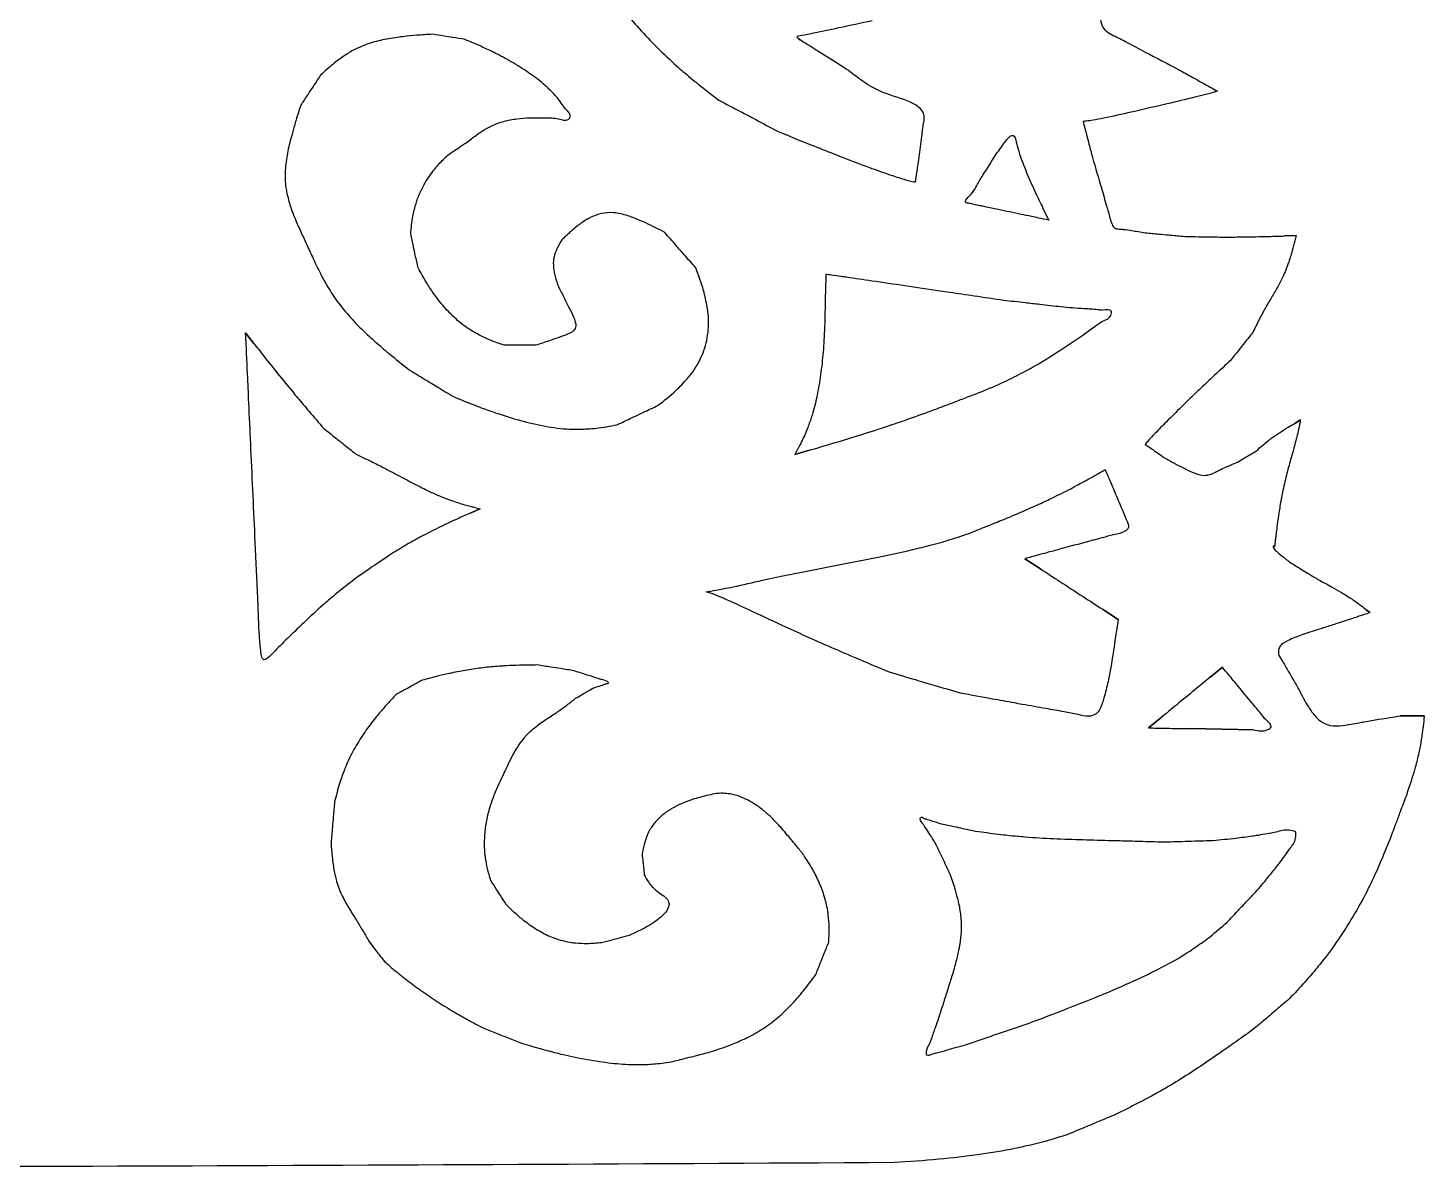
# Model space of a CAD drawing. Extents: x 0 to 195, y 4 to 248.
# Drawn here: x 97.6 to 195, y 4.3 to 83.8 of the extents above; entities that cross this region are included whole.
import ezdxf

# ---------------------------------------------------------------- set-up
doc = ezdxf.new("R2010")
doc.units = 0
doc.layers.add('layer_1', color=7, linetype='CONTINUOUS')

msp = doc.modelspace()

# ---------------------------------------------------------------- linework, layer by layer
at = {"layer": 'layer_1', "color": 1}
for points in [[(151.488088, 83.00421), (151.378769, 83.073329)], [(166.846054, 74.918842), (166.846054, 74.918842)], [(163.083236, 71.636005), (163.083236, 71.636005)], [(168.437, 71.257353), (168.841032, 70.423776)], [(185.285808, 69.320109), (186.118163, 69.345199)], [(134.862173, 69.059971), (134.862173, 69.059971)], [(172.553355, 63.352678), (172.553344, 63.352678)], [(112.778268, 62.544552), (113.333876, 61.83736)], [(186.042341, 56.257922), (186.420798, 56.484676)], [(151.113057, 54.059532), (152.148324, 54.362554)], [(172.199812, 52.670666), (172.780871, 52.998811)], [(129.142511, 50.271266), (128.460451, 49.968177)], [(167.174586, 46.786417), (168.260363, 46.079231)], [(172.603915, 43.251062), (173.690008, 42.543875)], [(191.010237, 43.220382), (191.262436, 43.018624)], [(114.596606, 40.119414), (114.596606, 40.119414)], [(180.962804, 39.210213), (180.1041, 38.503091)], [(170.886517, 35.90232), (170.886517, 35.90232)], [(176.669755, 35.674857), (175.811119, 34.967735)], [(193.380452, 35.806446), (195.0449, 35.806446)], [(178.740682, 34.917232), (183.134735, 34.841605)], [(186.089035, 27.720006), (186.089035, 27.720006)], [(142.350054, 22.694427), (142.350054, 22.694464)]]:
    msp.add_lwpolyline(points, close=True, dxfattribs=at)
for points, knots in [([(173.862595, 92.948451), (173.800311, 92.574929), (173.694423, 91.939912), (173.526412, 90.931307), (173.279553, 89.455483), (172.999901, 87.737887), (172.732757, 86.22278), (172.583952, 85.192266), (172.336058, 84.431134), (172.806332, 83.51011), (173.569627, 83.24311), (174.500626, 82.726327), (175.897746, 82.005681), (177.12823, 81.353195), (177.897258, 80.945404)], [0, 0, 0, 0, 1.136028, 1.931336, 3.067618, 5.624198, 7.158045, 7.669296, 8.768382, 9.420368, 10.542824, 11.065536, 12.633549, 15.246676, 15.246676, 15.246676, 15.246676]), ([(136.718654, 88.303341), (136.805937, 88.178609), (136.95432, 87.966563), (137.1903, 87.630003), (137.580473, 87.068129), (138.140152, 86.316215), (138.722598, 85.583039), (139.400427, 84.75376), (140.270609, 83.759661), (141.511904, 82.456499), (142.544381, 81.470856), (143.513605, 80.629548), (144.476374, 79.820741), (145.328727, 79.173439), (145.809785, 78.80811)], [0, 0, 0, 0, 0.456716, 0.776419, 1.233141, 2.50886, 3.587457, 4.042071, 5.721972, 7.549202, 9.440136, 10.000984, 11.399442, 13.211313, 13.211313, 13.211313, 13.211313]), ([(151.378769, 83.073329), (151.328091, 83.127205), (151.180863, 83.283727), (151.834233, 83.35654), (152.217448, 83.4637), (153.121981, 83.635986), (154.494267, 83.928559), (155.739988, 84.19639), (156.517248, 84.363502)], [0, 0, 0, 0, 0.179024, 0.5201, 1.262464, 1.741412, 3.172356, 5.54655, 5.54655, 5.54655, 5.54655]), ([(125.819802, 83.404502), (125.446738, 83.382656), (124.785885, 83.343956), (124.012316, 83.264296), (123.222293, 83.171332), (122.329482, 83.027452), (121.17518, 82.708408), (120.322525, 82.323199), (119.601832, 81.861689), (118.875992, 81.345132), (118.315298, 80.825742), (117.991465, 80.525765)], [0, 0, 0, 0, 1.12097, 1.985715, 2.332369, 3.507563, 4.694697, 5.917004, 6.294067, 7.26159, 8.584373, 8.584373, 8.584373, 8.584373]), ([(128.042242, 83.050974), (127.767869, 83.094673), (127.301439, 83.168961), (126.560625, 83.286804), (126.094179, 83.36091), (125.819802, 83.404502)], [0, 0, 0, 0, 0.833495, 1.416928, 2.250383, 2.250383, 2.250383, 2.250383]), ([(128.448081, 76.030061), (128.679365, 76.211303), (129.085485, 76.529552), (129.608265, 76.833882), (130.14792, 77.114541), (130.804066, 77.345237), (131.706485, 77.51937), (132.421268, 77.569706), (133.071619, 77.576772), (133.736826, 77.543603), (134.489484, 77.594161), (135.202969, 77.280818), (135.561513, 77.770852), (134.962988, 78.30193), (134.596175, 78.953588), (134.067566, 79.471082), (133.472613, 80.038604), (132.65695, 80.65289), (131.512027, 81.384783), (130.587284, 81.895685), (129.779485, 82.294473), (129.036882, 82.646746), (128.395209, 82.907526), (128.042242, 83.050974)], [0, 0, 0, 0, 0.880392, 1.545909, 1.810712, 2.704929, 3.618463, 4.562135, 4.848363, 5.572389, 6.533991, 7.227386, 7.452632, 8.101091, 9.078933, 9.904938, 10.254409, 11.554387, 12.951994, 14.332696, 14.720017, 15.654734, 16.797502, 16.797502, 16.797502, 16.797502]), ([(159.800404, 74.817832), (159.86291, 75.299805), (159.965821, 76.093345), (160.064452, 76.983695), (160.375431, 78.573703), (156.951326, 79.084157), (155.003257, 80.869317), (153.340756, 81.829617), (152.432903, 82.40676), (151.996581, 82.682345), (151.649547, 82.90201), (151.488088, 83.00421)], [0, 0, 0, 0, 1.452821, 2.391982, 2.725498, 6.144184, 9.175804, 11.433469, 11.748561, 12.40751, 12.980825, 12.980825, 12.980825, 12.980825]), ([(177.897258, 80.945404), (178.233507, 80.758607), (178.805134, 80.44105), (179.713007, 79.936675), (180.284628, 79.619092), (180.620877, 79.432278)], [0, 0, 0, 0, 1.153955, 1.961732, 3.115711, 3.115711, 3.115711, 3.115711]), ([(117.991465, 80.525765), (117.823049, 80.270146), (117.536737, 79.835587), (117.082136, 79.1453), (116.795986, 78.710608), (116.62766, 78.454903)], [0, 0, 0, 0, 0.918338, 1.561199, 2.479604, 2.479604, 2.479604, 2.479604]), ([(180.620877, 79.432278), (180.476448, 79.386508), (180.084531, 79.26231), (179.550724, 79.133819), (178.525669, 78.876184), (176.996639, 78.51445), (174.954493, 78.042717), (173.417737, 77.693438), (172.372643, 77.48466), (171.821413, 77.365178), (171.398995, 77.32796), (171.239856, 77.313938)], [0, 0, 0, 0, 0.454426, 1.233109, 1.646111, 3.625506, 5.94629, 7.93454, 8.352015, 9.144352, 9.623281, 9.623281, 9.623281, 9.623281]), ([(116.62766, 78.454903), (116.516479, 78.108602), (116.318104, 77.490719), (116.10754, 76.755864), (115.895384, 75.98686), (115.67761, 75.096504), (115.51159, 73.896088), (115.532969, 72.950789), (115.695271, 72.113951), (115.911541, 71.263038), (116.205648, 70.570823), (116.375142, 70.171901)], [0, 0, 0, 0, 1.091068, 1.946725, 2.292943, 3.484442, 4.693489, 5.921521, 6.29545, 7.249935, 8.548176, 8.548176, 8.548176, 8.548176]), ([(145.809785, 78.80811), (146.31485, 78.540016), (147.173495, 78.084238), (148.537278, 77.360259), (149.39599, 76.904362), (149.901135, 76.636176)], [0, 0, 0, 0, 1.715425, 2.916342, 4.63211, 4.63211, 4.63211, 4.63211]), ([(171.239856, 77.313938), (171.320748, 77.002595), (171.458265, 76.473304), (171.676817, 75.632686), (171.814513, 75.103419), (171.895512, 74.792082)], [0, 0, 0, 0, 0.96504, 1.64059, 2.605694, 2.605694, 2.605694, 2.605694]), ([(127.437869, 75.322936), (127.562588, 75.410228), (127.774612, 75.558624), (128.111349, 75.794333), (128.323364, 75.942754), (128.448081, 76.030061)], [0, 0, 0, 0, 0.456695, 0.77639, 1.233107, 1.233107, 1.233107, 1.233107]), ([(149.901135, 76.636176), (150.679288, 76.318196), (152.00216, 75.777624), (153.536375, 75.168484), (154.897498, 74.635192), (156.185918, 74.14707), (157.601309, 73.645829), (158.472851, 73.351747), (158.99691, 73.204509), (159.262476, 73.120908), (159.470172, 73.106008), (159.54788, 73.100434)], [0, 0, 0, 0, 2.52183, 4.287155, 4.952053, 6.907499, 8.419682, 9.457807, 9.664174, 10.05419, 10.287349, 10.287349, 10.287349, 10.287349]), ([(168.841032, 70.423776), (168.604082, 70.473656), (168.201261, 70.558454), (167.561482, 70.693154), (166.625537, 70.890215), (165.535877, 71.119792), (164.575723, 71.32158), (163.925012, 71.459184), (163.506199, 71.544667), (163.192813, 71.614837), (162.812315, 71.685462), (163.594295, 72.32973), (163.816261, 72.897477), (164.441021, 73.844736), (165.027572, 74.843031), (165.65292, 75.70023), (165.968199, 76.14007), (166.430003, 76.512095), (166.622741, 75.631065), (166.756802, 75.203498), (166.846054, 74.918842)], [0, 0, 0, 0, 0.726428, 1.234946, 1.961429, 3.595733, 4.576381, 4.903283, 5.593433, 5.847698, 5.884022, 6.714922, 7.296596, 8.127625, 9.921307, 10.904162, 11.204384, 11.659258, 12.162573, 13.165088, 13.165088, 13.165088, 13.165088]), ([(124.306224, 69.46439), (124.342782, 69.874777), (124.406782, 70.59321), (124.614832, 71.412314), (124.867242, 72.212268), (125.279813, 73.028903), (125.906546, 73.927659), (126.404874, 74.503822), (126.792165, 74.868917), (127.060686, 75.114785), (127.315735, 75.255536), (127.437869, 75.322936)], [0, 0, 0, 0, 1.233901, 2.160093, 2.527749, 3.749707, 4.882396, 5.811979, 6.026342, 6.480272, 6.897387, 6.897387, 6.897387, 6.897387]), ([(159.54788, 73.100434), (159.579002, 73.312459), (159.63191, 73.672908), (159.716085, 74.245374), (159.769175, 74.605809), (159.800404, 74.817832)], [0, 0, 0, 0, 0.642893, 1.092932, 1.735865, 1.735865, 1.735865, 1.735865]), ([(166.846054, 74.918842), (167.004372, 74.489826), (167.329656, 73.608356), (167.887577, 72.398391), (168.266855, 71.610709), (168.437, 71.257353)], [0, 0, 0, 0, 1.371388, 2.817698, 3.994377, 3.994377, 3.994377, 3.994377]), ([(171.895512, 74.792082), (172.105003, 74.081935), (172.438482, 72.951486), (172.799929, 71.683268), (173.053868, 70.838966), (173.154715, 70.31244), (173.446029, 69.780774), (173.798573, 69.813344), (174.174232, 69.760958), (174.751136, 69.688229), (175.258094, 69.601502), (175.577095, 69.546928)], [0, 0, 0, 0, 2.219737, 3.533494, 3.965935, 4.849217, 5.203807, 5.598116, 5.786026, 6.358952, 7.331328, 7.331328, 7.331328, 7.331328]), ([(142.03254, 69.565789), (141.596811, 69.793871), (140.868453, 70.17513), (139.996114, 70.535975), (139.250716, 70.806499), (138.519571, 70.974245), (137.626934, 70.932856), (137.037786, 70.717516), (136.56552, 70.453303), (136.095619, 70.152893), (135.637379, 69.781534), (135.29996, 69.464105), (135.080821, 69.262334), (134.943159, 69.134925), (134.862173, 69.059971)], [0, 0, 0, 0, 1.474727, 2.465127, 2.828415, 3.85454, 4.692022, 5.472431, 5.709315, 6.315742, 7.143025, 7.473924, 7.705604, 8.03665, 8.03665, 8.03665, 8.03665]), ([(116.375142, 70.171901), (116.512329, 69.872585), (116.745547, 69.363748), (117.115954, 68.555595), (117.349173, 68.046759), (117.486361, 67.747443)], [0, 0, 0, 0, 0.987772, 1.679212, 2.666984, 2.666984, 2.666984, 2.666984]), ([(124.811329, 67.090438), (124.748981, 67.383563), (124.642997, 67.881846), (124.474629, 68.673164), (124.368594, 69.171353), (124.306224, 69.46439)], [0, 0, 0, 0, 0.899045, 1.528292, 2.427092, 2.427092, 2.427092, 2.427092]), ([(144.204477, 67.09076), (143.936292, 67.396354), (143.480402, 67.915834), (142.756423, 68.740844), (142.300635, 69.260265), (142.03254, 69.565789)], [0, 0, 0, 0, 1.219753, 2.073464, 3.292884, 3.292884, 3.292884, 3.292884]), ([(175.577095, 69.546928), (175.90089, 69.515838), (176.451345, 69.462984), (177.325592, 69.378917), (177.87604, 69.32591), (178.199834, 69.294729)], [0, 0, 0, 0, 0.975854, 1.65896, 2.634837, 2.634837, 2.634837, 2.634837]), ([(178.199834, 69.294729), (178.678025, 69.281394), (179.533449, 69.257539), (180.542354, 69.247282), (181.593764, 69.242321), (182.742029, 69.255146), (184.095237, 69.284541), (184.927525, 69.309406), (185.285808, 69.320109)], [0, 0, 0, 0, 1.435099, 2.567217, 3.026764, 4.589355, 6.011998, 7.087322, 7.087322, 7.087322, 7.087322]), ([(186.118163, 69.345199), (186.087011, 69.226915), (186.034051, 69.02582), (185.949652, 68.706476), (185.821211, 68.206942), (185.630819, 67.578053), (185.414529, 66.994234), (185.187731, 66.43803), (184.886837, 65.851919), (184.443606, 65.108243), (184.096747, 64.531312), (183.794463, 63.978744), (183.484478, 63.394071), (183.235667, 62.882743), (183.091908, 62.587306)], [0, 0, 0, 0, 0.366952, 0.623857, 0.990919, 1.914319, 2.593352, 2.858041, 3.71601, 4.565699, 5.455706, 5.734932, 6.455154, 7.440742, 7.440742, 7.440742, 7.440742]), ([(134.862173, 69.059971), (134.761184, 68.891852), (134.559115, 68.555464), (134.319313, 68.004127), (134.243171, 67.532393), (134.273696, 67.083103), (134.345339, 66.586078), (134.479659, 66.172983), (134.559084, 65.928715)], [0, 0, 0, 0, 0.588095, 1.176717, 1.794886, 1.995382, 2.526903, 3.295928, 3.295928, 3.295928, 3.295928]), ([(117.486361, 67.747443), (117.658489, 67.378496), (117.9636, 66.724511), (118.380418, 65.985742), (118.829333, 65.234639), (119.421542, 64.396338), (120.345075, 63.324983), (121.164216, 62.522972), (121.997886, 61.780801), (122.913029, 60.992843), (123.728782, 60.346163), (124.203865, 59.969545)], [0, 0, 0, 0, 1.220886, 2.164111, 2.542945, 3.845959, 5.236359, 6.78142, 7.280884, 8.584932, 10.403503, 10.403503, 10.403503, 10.403503]), ([(130.821711, 61.68617), (130.45843, 61.81309), (129.8192, 62.036417), (129.107799, 62.389662), (128.40589, 62.776441), (127.670341, 63.312004), (126.813574, 64.135196), (126.23319, 64.840005), (125.768047, 65.501894), (125.327824, 66.164224), (124.997948, 66.75578), (124.811329, 67.090438)], [0, 0, 0, 0, 1.153234, 2.02923, 2.378466, 3.557251, 4.743919, 5.935927, 6.288885, 7.170953, 8.320017, 8.320017, 8.320017, 8.320017]), ([(141.578323, 57.494518), (141.999072, 57.824558), (142.726381, 58.395066), (143.463372, 59.181252), (144.123869, 59.97455), (144.693882, 60.962462), (145.095019, 62.393939), (145.120555, 63.545191), (144.963765, 64.587849), (144.733742, 65.676369), (144.398831, 66.571372), (144.204477, 67.09076)], [0, 0, 0, 0, 1.60176, 2.768811, 3.223451, 4.698556, 6.146847, 7.642897, 8.108601, 9.309963, 10.971158, 10.971158, 10.971158, 10.971158]), ([(153.284988, 66.63584), (153.278696, 66.417624), (153.268, 66.046632), (153.251166, 65.457351), (153.240665, 65.086285), (153.234487, 64.867997)], [0, 0, 0, 0, 0.654921, 1.113438, 1.768564, 1.768564, 1.768564, 1.768564]), ([(165.709788, 64.817494), (165.016724, 64.919064), (163.759591, 65.103302), (162.269632, 65.322463), (160.65709, 65.559877), (158.84359, 65.827847), (156.671838, 66.14811), (155.195071, 66.365983), (154.255839, 66.501469), (153.776449, 66.571746), (153.416896, 66.618637), (153.284988, 66.63584)], [0, 0, 0, 0, 2.1014, 3.811684, 4.517975, 6.991177, 9.311254, 11.103701, 11.469417, 12.158126, 12.557197, 12.557197, 12.557197, 12.557197]), ([(134.559084, 65.928715), (134.652578, 65.735437), (134.811533, 65.406832), (135.064096, 64.88489), (135.223182, 64.556235), (135.316771, 64.36289)], [0, 0, 0, 0, 0.644111, 1.095096, 1.739511, 1.739511, 1.739511, 1.739511]), ([(135.316771, 64.36289), (135.436079, 64.149797), (135.62701, 63.80878), (135.770288, 63.390513), (135.846168, 63.078571), (135.778095, 62.730967), (135.335466, 62.478478), (134.936897, 62.336557), (134.458255, 62.167393), (133.870194, 61.963836), (133.354256, 61.790409), (133.044152, 61.68617)], [0, 0, 0, 0, 0.731227, 1.170193, 1.319152, 1.696692, 2.122753, 2.754955, 2.991019, 3.642316, 4.623549, 4.623549, 4.623549, 4.623549]), ([(153.234487, 64.867997), (153.227614, 64.309154), (153.215564, 63.32952), (153.157751, 62.184924), (153.085339, 61.056136), (152.960561, 59.844576), (152.720891, 58.359578), (152.477792, 57.304789), (152.218846, 56.485464), (151.97177, 55.785865), (151.672732, 55.106411), (151.415539, 54.632277), (151.264546, 54.345784), (151.169165, 54.165553), (151.113057, 54.059532)], [0, 0, 0, 0, 1.676496, 2.938842, 3.437538, 5.069858, 6.590068, 7.948695, 8.31138, 9.167514, 10.173832, 10.533646, 10.78553, 11.145385, 11.145385, 11.145385, 11.145385]), ([(169.700066, 64.36289), (169.207404, 64.419058), (168.369906, 64.514541), (167.039814, 64.666075), (166.20238, 64.761414), (165.709788, 64.817494)], [0, 0, 0, 0, 1.48756, 2.528768, 4.01609, 4.01609, 4.01609, 4.01609]), ([(172.553344, 63.352678), (172.842339, 63.462052), (173.202363, 63.598307), (173.259639, 64.254474), (172.65482, 64.10068), (172.065855, 64.194949), (171.073715, 64.24295), (170.228385, 64.31676), (169.700066, 64.36289)], [0, 0, 0, 0, 0.826468, 1.029595, 1.67339, 1.994271, 2.956859, 4.561072, 4.561072, 4.561072, 4.561072]), ([(164.295476, 58.504089), (164.847101, 58.740153), (165.849007, 59.168913), (166.996387, 59.764963), (168.231177, 60.439167), (169.580396, 61.28547), (171.160201, 62.355476), (172.130819, 63.050232), (172.553355, 63.352678)], [0, 0, 0, 0, 1.799371, 3.268169, 3.876453, 6.019836, 8.041796, 9.600597, 9.600597, 9.600597, 9.600597]), ([(113.131796, 54.816833), (113.088097, 55.770865), (113.013808, 57.392722), (112.895965, 59.968628), (112.821859, 61.590505), (112.778268, 62.544552)], [0, 0, 0, 0, 2.865095, 4.870673, 7.735801, 7.735801, 7.735801, 7.735801]), ([(183.091908, 62.587306), (182.898838, 62.344492), (182.570619, 61.931708), (182.049451, 61.276014), (181.721383, 60.863108), (181.528403, 60.620223)], [0, 0, 0, 0, 0.930651, 1.582108, 2.512761, 2.512761, 2.512761, 2.512761]), ([(113.333876, 61.83736), (113.57332, 61.53286), (114.130194, 60.824686), (115.044636, 59.677469), (115.830267, 58.709185), (116.564063, 57.828949), (117.2753, 56.983476), (117.889227, 56.274715), (118.232974, 55.87787)], [0, 0, 0, 0, 1.1621, 2.702691, 4.401212, 4.902662, 6.140626, 7.715669, 7.715669, 7.715669, 7.715669]), ([(133.044152, 61.68617), (132.769776, 61.68617), (132.303337, 61.68617), (131.562524, 61.68617), (131.096086, 61.68617), (130.821711, 61.68617)], [0, 0, 0, 0, 0.823127, 1.399315, 2.222441, 2.222441, 2.222441, 2.222441]), ([(181.528403, 60.620223), (181.167138, 60.288587), (180.520642, 59.695113), (179.767494, 58.985426), (178.984419, 58.24154), (178.134633, 57.415735), (177.135914, 56.422304), (176.465037, 55.745231), (176.041275, 55.297822), (175.805702, 55.053084), (175.642854, 54.850985), (175.577482, 54.769855)], [0, 0, 0, 0, 1.471191, 2.632746, 3.104447, 4.711436, 6.187353, 7.330626, 7.570404, 8.036292, 8.348747, 8.348747, 8.348747, 8.348747]), ([(124.203865, 59.969545), (124.58421, 59.738862), (125.230826, 59.346683), (126.257852, 58.723734), (126.904527, 58.331459), (127.284941, 58.100698)], [0, 0, 0, 0, 1.334501, 2.268756, 3.603557, 3.603557, 3.603557, 3.603557]), ([(160.860806, 57.190788), (161.28484, 57.352915), (162.005699, 57.628532), (163.150589, 58.066299), (163.871443, 58.341945), (164.295476, 58.504089)], [0, 0, 0, 0, 1.361913, 2.315258, 3.677189, 3.677189, 3.677189, 3.677189]), ([(127.284941, 58.100698), (127.782706, 57.894425), (128.672517, 57.525688), (129.740055, 57.13873), (130.86413, 56.748935), (132.164269, 56.356825), (133.873833, 55.977578), (135.187135, 55.821282), (136.303592, 55.826912), (137.347126, 55.8758), (138.215377, 56.039539), (138.699199, 56.130781)], [0, 0, 0, 0, 1.616221, 2.889185, 3.405651, 5.18558, 6.958933, 8.655996, 9.135879, 10.307965, 11.78309, 11.78309, 11.78309, 11.78309]), ([(138.699199, 56.130781), (139.054597, 56.2992), (139.658787, 56.585517), (140.618495, 57.040097), (141.222826, 57.326212), (141.578323, 57.494518)], [0, 0, 0, 0, 1.179853, 2.005794, 3.185771, 3.185771, 3.185771, 3.185771]), ([(152.148324, 54.362554), (152.594053, 54.493246), (153.629029, 54.796708), (155.306125, 55.304256), (156.722979, 55.751284), (158.011442, 56.182414), (159.243512, 56.602993), (160.281086, 56.980092), (160.860806, 57.190788)], [0, 0, 0, 0, 1.393476, 3.235627, 5.256608, 5.850224, 7.311652, 9.162067, 9.162067, 9.162067, 9.162067]), ([(118.232974, 55.87787), (118.507353, 55.65966), (118.973809, 55.288691), (119.714621, 54.699412), (120.18104, 54.328325), (120.455412, 54.110033)], [0, 0, 0, 0, 1.051711, 1.787956, 2.839803, 2.839803, 2.839803, 2.839803]), ([(183.344107, 54.315897), (183.487036, 54.449718), (183.750233, 54.696142), (184.086265, 54.964442), (184.470807, 55.259399), (184.936625, 55.574307), (185.512024, 55.938615), (185.880782, 56.160647), (186.042341, 56.257922)], [0, 0, 0, 0, 0.587153, 1.081212, 1.289121, 2.041036, 2.766581, 3.332306, 3.332306, 3.332306, 3.332306]), ([(186.420798, 56.484676), (186.408355, 56.422419), (186.387201, 56.316575), (186.35345, 56.148491), (186.295139, 55.85111), (186.195001, 55.421096), (186.081044, 54.976727), (185.929857, 54.410247), (185.714082, 53.659305), (185.422986, 52.586847), (185.211964, 51.697124), (185.052654, 50.859756), (184.904776, 50.01251), (184.810209, 49.283915), (184.756353, 48.868986)], [0, 0, 0, 0, 0.190467, 0.32381, 0.514321, 1.099571, 1.647958, 1.890573, 2.858468, 3.991803, 5.224368, 5.600131, 6.548897, 7.803963, 7.803963, 7.803963, 7.803963]), ([(114.596606, 40.119414), (114.391661, 39.910967), (113.927892, 39.439274), (113.707573, 41.483361), (113.691399, 42.703654), (113.558849, 45.406072), (113.390233, 49.2151), (113.231195, 52.662325), (113.131796, 54.816833)], [0, 0, 0, 0, 0.665909, 1.506882, 4.202174, 5.491452, 9.35925, 15.805514, 15.805514, 15.805514, 15.805514]), ([(175.577482, 54.769855), (175.739371, 54.657766), (176.014587, 54.467212), (176.45171, 54.164575), (176.726945, 53.97403), (176.88885, 53.861943)], [0, 0, 0, 0, 0.59072, 1.004236, 1.594989, 1.594989, 1.594989, 1.594989]), ([(120.455412, 54.110033), (120.828852, 53.928568), (121.491482, 53.606577), (122.263411, 53.214352), (123.052313, 52.807798), (123.926778, 52.337735), (125.04639, 51.748648), (125.8937, 51.33888), (126.619743, 51.04319), (127.287841, 50.79134), (127.979676, 50.573968), (128.502711, 50.440043), (128.822508, 50.355467), (129.023978, 50.302455), (129.142511, 50.271266)], [0, 0, 0, 0, 1.245559, 2.210114, 2.597488, 3.908043, 5.188262, 6.393348, 6.728926, 7.539848, 8.534848, 8.902239, 9.159521, 9.527223, 9.527223, 9.527223, 9.527223]), ([(176.88885, 53.861943), (177.274694, 53.640889), (177.898284, 53.283628), (178.631989, 52.93012), (179.174481, 52.699714), (179.646597, 52.554018), (180.215675, 52.674221), (180.566753, 52.881017), (180.950232, 53.063325), (181.418168, 53.279668), (181.833424, 53.454322), (182.083178, 53.559367)], [0, 0, 0, 0, 1.334155, 2.156218, 2.437567, 3.108454, 3.591494, 4.131655, 4.326703, 4.865289, 5.67805, 5.67805, 5.67805, 5.67805]), ([(182.083178, 53.559367), (182.238815, 53.652802), (182.503403, 53.811646), (182.923713, 54.063823), (183.188403, 54.222535), (183.344107, 54.315897)], [0, 0, 0, 0, 0.544588, 0.925821, 1.47047, 1.47047, 1.47047, 1.47047]), ([(166.164374, 49.71598), (166.650492, 49.924283), (167.494642, 50.286004), (168.46714, 50.732665), (169.389584, 51.167167), (170.31119, 51.633425), (171.3431, 52.187818), (171.946757, 52.528043), (172.199812, 52.670666)], [0, 0, 0, 0, 1.58653, 2.755032, 3.210253, 4.645461, 5.852798, 6.724222, 6.724222, 6.724222, 6.724222]), ([(172.780871, 52.998811), (172.855706, 52.82421), (172.982928, 52.527381), (173.18481, 52.055974), (173.481171, 51.366965), (173.81574, 50.56779), (174.120119, 49.853248), (174.293114, 49.385028), (174.534832, 48.96859), (173.972953, 48.536975), (173.416569, 48.481611), (172.578739, 48.239073), (171.3576, 47.923366), (169.974912, 47.544279), (168.790561, 47.224362), (167.982515, 47.005403), (167.473809, 46.867521), (167.174586, 46.786417)], [0, 0, 0, 0, 0.569866, 0.968792, 1.538715, 2.818034, 3.58251, 3.836413, 4.364221, 4.747097, 5.657633, 6.082568, 7.350168, 9.449632, 10.379932, 11.03106, 11.961125, 11.961125, 11.961125, 11.961125]), ([(128.460451, 49.968177), (128.16708, 49.837404), (127.485711, 49.533679), (126.387389, 49.019856), (125.466238, 48.561286), (124.63881, 48.11053), (123.849067, 47.667337), (123.19498, 47.264376), (122.829045, 47.038936)], [0, 0, 0, 0, 0.963574, 2.237949, 3.637609, 4.049412, 5.06463, 6.353901, 6.353901, 6.353901, 6.353901]), ([(163.28525, 48.554255), (163.64065, 48.697733), (164.244845, 48.941653), (165.204553, 49.328894), (165.808879, 49.572613), (166.164374, 49.71598)], [0, 0, 0, 0, 1.149806, 1.95472, 3.104668, 3.104668, 3.104668, 3.104668]), ([(184.756353, 48.868986), (184.737626, 48.71336), (184.705788, 48.448769), (184.655349, 48.02846), (184.623672, 47.763771), (184.605037, 47.608057)], [0, 0, 0, 0, 0.470245, 0.799499, 1.269976, 1.269976, 1.269976, 1.269976]), ([(146.819997, 44.816495), (147.496652, 44.971127), (148.758651, 45.259523), (150.276032, 45.578107), (152.046004, 45.942397), (154.194808, 46.35631), (156.95961, 46.90122), (159.00708, 47.330177), (160.572052, 47.723979), (161.794144, 48.046189), (162.778387, 48.381551), (163.28525, 48.554255)], [0, 0, 0, 0, 2.082255, 3.883518, 4.651231, 7.503474, 10.4481, 13.105949, 13.776987, 15.2895, 16.895431, 16.895431, 16.895431, 16.895431]), ([(122.829045, 47.038936), (122.554668, 46.851868), (122.088224, 46.533852), (121.347411, 46.028746), (120.880978, 45.710702), (120.606604, 45.523617)], [0, 0, 0, 0, 0.99624, 1.693615, 2.689876, 2.689876, 2.689876, 2.689876]), ([(184.605037, 47.608057), (184.602646, 47.621331), (184.598511, 47.644285), (184.572322, 47.656317), (184.541077, 47.66128), (184.475025, 47.628389), (184.567141, 47.450265), (184.69031, 47.341217), (184.921981, 47.137017), (185.278346, 46.849554), (185.608119, 46.603245), (185.815525, 46.448332)], [0, 0, 0, 0, 0.037826, 0.06541, 0.07862, 0.133768, 0.239126, 0.542664, 0.692931, 1.150257, 1.925399, 1.925399, 1.925399, 1.925399]), ([(168.260363, 46.079231), (168.716214, 45.782444), (169.708302, 45.136533), (171.156156, 44.193815), (172.14814, 43.547854), (172.603915, 43.251062)], [0, 0, 0, 0, 1.631853, 3.551474, 5.183144, 5.183144, 5.183144, 5.183144]), ([(185.815525, 46.448332), (186.039701, 46.311352), (186.420801, 46.078488), (187.026056, 45.708617), (187.407129, 45.475718), (187.631289, 45.338719)], [0, 0, 0, 0, 0.788142, 1.339837, 2.127966, 2.127966, 2.127966, 2.127966]), ([(120.606604, 45.523617), (120.229851, 45.237036), (119.534884, 44.708403), (118.73863, 44.036689), (117.848041, 43.266273), (116.849081, 42.334492), (115.660898, 41.182071), (114.920781, 40.443091), (114.596606, 40.119414)], [0, 0, 0, 0, 1.419849, 2.619079, 3.124331, 4.952563, 6.715871, 8.090149, 8.090149, 8.090149, 8.090149]), ([(187.631289, 45.338719), (187.948299, 45.169167), (188.486032, 44.881563), (189.095725, 44.529959), (189.627449, 44.213367), (190.112557, 43.896673), (190.621668, 43.528835), (190.898372, 43.309182), (191.010237, 43.220382)], [0, 0, 0, 0, 1.078437, 1.829315, 2.111169, 2.934916, 3.566252, 3.994697, 3.994697, 3.994697, 3.994697]), ([(144.900646, 44.462967), (145.137594, 44.506667), (145.540405, 44.580956), (146.180189, 44.698799), (146.583031, 44.772904), (146.819997, 44.816495)], [0, 0, 0, 0, 0.722833, 1.228814, 1.951638, 1.951638, 1.951638, 1.951638]), ([(157.729539, 38.856684), (156.92757, 39.189421), (155.49831, 39.782421), (153.827259, 40.507945), (152.108509, 41.264511), (150.261813, 42.112337), (148.102471, 43.112781), (146.67388, 43.789962), (145.777749, 44.168368), (145.352473, 44.370392), (145.01508, 44.43952), (144.900646, 44.462967)], [0, 0, 0, 0, 2.604722, 4.642106, 5.465092, 8.238429, 10.737356, 12.606531, 12.977308, 13.658503, 14.008126, 14.008126, 14.008126, 14.008126]), ([(191.262436, 43.018624), (191.113001, 42.968802), (190.858957, 42.884105), (190.45545, 42.749635), (189.815534, 42.535996), (188.985246, 42.262345), (188.185754, 42.003515), (187.391107, 41.747988), (186.555851, 41.489542), (185.660925, 41.139476), (185.060504, 40.822733), (184.880818, 40.448651), (184.851956, 40.062255), (185.042865, 39.800254), (185.159872, 39.639676)], [0, 0, 0, 0, 0.472564, 0.803372, 1.275974, 2.49644, 3.426324, 3.79617, 5.002576, 6.028491, 6.74377, 6.897076, 7.260483, 7.835848, 7.835848, 7.835848, 7.835848]), ([(173.690008, 42.543875), (173.646359, 42.250826), (173.572154, 41.752618), (173.45374, 40.961443), (173.286273, 39.80596), (173.055558, 38.473645), (172.775664, 37.308115), (172.538466, 36.54463), (172.295845, 35.918966), (171.541578, 35.719095), (171.122569, 35.836294), (170.886517, 35.90232)], [0, 0, 0, 0, 0.88883, 1.511086, 2.400131, 4.390223, 5.575717, 5.969764, 6.823844, 7.389509, 8.119333, 8.119333, 8.119333, 8.119333]), ([(133.13247, 39.36169), (132.721848, 39.357656), (132.006982, 39.350635), (131.173764, 39.315964), (130.366737, 39.272962), (129.49563, 39.195768), (128.3834, 39.042469), (127.54983, 38.887358), (126.812503, 38.725829), (126.078239, 38.556961), (125.455949, 38.393819), (125.102051, 38.301039)], [0, 0, 0, 0, 1.231844, 2.144557, 2.501507, 3.656357, 4.766741, 5.86865, 6.198853, 7.031187, 8.128693, 8.128693, 8.128693, 8.128693]), ([(135.708439, 38.957658), (135.390375, 39.007537), (134.849696, 39.092327), (133.991039, 39.227004), (133.450448, 39.311808), (133.13247, 39.36169)], [0, 0, 0, 0, 0.965854, 1.641863, 2.607462, 2.607462, 2.607462, 2.607462]), ([(183.134735, 34.841605), (183.469637, 34.765583), (183.900316, 34.66782), (184.550902, 35.106782), (184.025934, 35.473468), (183.679341, 35.951346), (183.035614, 36.690546), (182.364005, 37.519064), (181.770756, 38.23387), (181.36698, 38.722058), (181.112493, 39.029421), (180.962804, 39.210213)], [0, 0, 0, 0, 1.008387, 1.296769, 1.931915, 2.248767, 3.199322, 4.783582, 5.487872, 5.980804, 6.684893, 6.684893, 6.684893, 6.684893]), ([(185.159872, 39.639676), (185.303037, 39.390601), (185.546429, 38.967158), (185.933112, 38.294649), (186.176655, 37.871231), (186.319921, 37.622151)], [0, 0, 0, 0, 0.861865, 1.465228, 2.327256, 2.327256, 2.327256, 2.327256]), ([(125.102051, 38.301039), (124.877557, 38.176322), (124.495917, 37.964301), (123.889782, 37.627563), (123.50814, 37.415543), (123.283646, 37.290825)], [0, 0, 0, 0, 0.770435, 1.30974, 2.080176, 2.080176, 2.080176, 2.080176]), ([(137.021738, 37.745429), (137.187871, 37.801737), (137.453687, 37.891833), (137.772046, 37.99152), (137.947862, 38.060121), (138.192228, 38.095805), (137.910348, 38.301417), (137.680641, 38.318273), (137.249649, 38.469662), (136.621648, 38.662221), (136.059682, 38.844025), (135.708439, 38.957658)], [0, 0, 0, 0, 0.532421, 0.851883, 0.958374, 1.163835, 1.279721, 1.736853, 1.957774, 2.620604, 3.725443, 3.725443, 3.725443, 3.725443]), ([(162.679525, 37.391869), (162.068411, 37.572754), (161.029528, 37.880255), (159.379532, 38.368527), (158.340644, 38.675886), (157.729539, 38.856684)], [0, 0, 0, 0, 1.911969, 3.25031, 5.162174, 5.162174, 5.162174, 5.162174]), ([(180.1041, 38.503091), (179.743707, 38.206296), (178.959337, 37.560341), (177.814556, 36.617595), (177.030163, 35.971651), (176.669755, 35.674857)], [0, 0, 0, 0, 1.400619, 3.048353, 4.449004, 4.449004, 4.449004, 4.449004]), ([(123.283646, 37.290825), (123.051904, 37.048794), (122.631005, 36.609207), (122.16192, 36.060447), (121.656293, 35.450165), (121.085288, 34.689715), (120.396053, 33.608446), (119.935595, 32.707609), (119.599761, 31.858235), (119.292144, 30.999408), (119.099969, 30.245077), (118.990662, 29.81602)], [0, 0, 0, 0, 1.005053, 1.825416, 2.164968, 3.382714, 4.675117, 6.008558, 6.408593, 7.41498, 8.742466, 8.742466, 8.742466, 8.742466]), ([(131.263947, 32.745258), (131.41741, 33.036202), (131.683729, 33.541105), (132.075421, 34.079977), (132.482777, 34.581498), (133.012762, 35.055562), (133.753763, 35.571925), (134.326009, 35.933974), (134.80189, 36.266123), (135.245867, 36.586333), (135.607708, 36.876443), (135.809509, 37.038239)], [0, 0, 0, 0, 0.985427, 1.710105, 1.993808, 2.923039, 3.828066, 4.703092, 4.953728, 5.569003, 6.344826, 6.344826, 6.344826, 6.344826]), ([(135.809509, 37.038239), (135.959167, 37.125546), (136.213587, 37.273967), (136.617663, 37.509697), (136.872081, 37.658121), (137.021738, 37.745429)], [0, 0, 0, 0, 0.51979, 0.883642, 1.40343, 1.40343, 1.40343, 1.40343]), ([(170.886517, 35.90232), (170.563792, 35.966397), (169.816748, 36.114722), (168.518466, 36.339904), (167.355038, 36.545353), (166.108045, 36.768549), (164.668454, 37.028131), (163.419242, 37.256589), (162.679525, 37.391869)], [0, 0, 0, 0, 0.98704, 2.284807, 3.952759, 4.531391, 6.085227, 8.341181, 8.341181, 8.341181, 8.341181]), ([(186.319921, 37.622151), (186.521533, 37.215413), (186.850679, 36.551388), (187.364248, 35.880201), (187.825934, 35.387452), (188.478816, 35.066487), (189.456115, 35.124516), (190.239185, 35.285847), (191.077022, 35.433592), (192.042645, 35.598592), (192.883043, 35.729164), (193.380452, 35.806446)], [0, 0, 0, 0, 1.35845, 2.217755, 2.52283, 3.38264, 4.281199, 5.40292, 5.791009, 6.832254, 8.342286, 8.342286, 8.342286, 8.342286]), ([(195.0449, 35.806446), (195.039482, 35.694894), (195.028264, 35.463896), (194.996215, 35.178537), (194.94801, 34.766034), (194.861647, 34.17591), (194.700971, 33.308064), (194.529795, 32.577794), (194.332984, 31.882409), (194.117088, 31.164178), (193.905494, 30.557163), (193.78397, 30.20854)], [0, 0, 0, 0, 0.334971, 0.693648, 0.861071, 1.580966, 2.482256, 3.508346, 3.829505, 4.650321, 5.75777, 5.75777, 5.75777, 5.75777]), ([(175.811119, 34.967735), (176.172787, 34.961537), (176.787627, 34.951001), (177.764148, 34.934166), (178.379001, 34.923504), (178.740682, 34.917232)], [0, 0, 0, 0, 1.085162, 1.844791, 2.929998, 2.929998, 2.929998, 2.929998]), ([(129.900137, 24.310742), (129.813815, 24.593409), (129.659634, 25.098284), (129.551295, 25.711587), (129.461633, 26.360776), (129.441678, 27.124264), (129.530182, 28.123242), (129.680463, 28.880732), (129.868023, 29.52709), (130.068653, 30.140401), (130.373375, 30.876643), (130.692415, 31.532504), (130.977236, 32.139308), (131.157756, 32.520828), (131.263947, 32.745258)], [0, 0, 0, 0, 0.885787, 1.582116, 1.865204, 2.851737, 3.863888, 4.869859, 5.161762, 5.882817, 6.804591, 7.54934, 8.070701, 8.815556, 8.815556, 8.815556, 8.815556]), ([(145.506763, 30.371628), (145.332146, 30.328018), (145.035297, 30.253882), (144.563859, 30.136018), (144.267046, 30.061732), (144.092449, 30.018034)], [0, 0, 0, 0, 0.53994, 0.9179, 1.457845, 1.457845, 1.457845, 1.457845]), ([(150.203838, 27.947108), (150.006391, 28.164534), (149.660393, 28.545541), (149.216883, 28.95314), (148.765667, 29.341872), (148.238224, 29.718015), (147.527091, 30.096801), (146.971397, 30.293276), (146.501889, 30.373869), (146.071282, 30.422539), (145.707862, 30.389764), (145.506763, 30.371628)], [0, 0, 0, 0, 0.880627, 1.543165, 1.80526, 2.667413, 3.479114, 4.218127, 4.420453, 4.908057, 5.512149, 5.512149, 5.512149, 5.512149]), ([(118.990662, 29.81602), (118.959434, 29.466807), (118.906348, 28.873149), (118.822153, 27.930275), (118.769217, 27.336612), (118.738079, 26.9874)], [0, 0, 0, 0, 1.051818, 1.788082, 2.839875, 2.839875, 2.839875, 2.839875]), ([(144.092449, 30.018034), (143.839747, 29.929044), (143.395645, 29.772652), (142.898304, 29.533395), (142.409766, 29.27503), (141.898618, 28.927598), (141.324181, 28.371509), (140.98066, 27.86449), (140.766109, 27.369621), (140.580979, 26.854694), (140.501641, 26.393743), (140.456089, 26.129086)], [0, 0, 0, 0, 0.803099, 1.411379, 1.653241, 2.46116, 3.254888, 4.040933, 4.276276, 4.872582, 5.67657, 5.67657, 5.67657, 5.67657]), ([(193.78397, 30.20854), (193.64697, 29.841209), (193.41406, 29.21672), (193.04419, 28.224803), (192.811337, 27.600211), (192.67436, 27.232789)], [0, 0, 0, 0, 1.176144, 1.999525, 3.175898, 3.175898, 3.175898, 3.175898]), ([(161.365902, 28.250234), (161.1429, 28.317969), (160.786071, 28.426354), (160.372478, 28.569253), (160.118345, 28.627362), (159.888767, 28.790081), (159.821422, 28.491488), (160.030936, 28.336589), (160.212885, 28.005737), (160.529548, 27.531066), (160.795751, 27.103282), (160.962124, 26.835922)], [0, 0, 0, 0, 0.705362, 1.128657, 1.26978, 1.551995, 1.647335, 2.034839, 2.224044, 2.79163, 3.737556, 3.737556, 3.737556, 3.737556]), ([(151.31506, 26.633868), (151.177873, 26.795997), (150.944655, 27.071616), (150.574248, 27.509362), (150.341027, 27.78498), (150.203838, 27.947108)], [0, 0, 0, 0, 0.637145, 1.083148, 1.720294, 1.720294, 1.720294, 1.720294]), ([(163.739854, 27.74513), (163.44673, 27.807477), (162.948447, 27.913461), (162.15713, 28.081829), (161.658939, 28.187864), (161.365902, 28.250234)], [0, 0, 0, 0, 0.899044, 1.52829, 2.427092, 2.427092, 2.427092, 2.427092]), ([(176.871835, 26.987436), (176.312863, 27.003897), (175.297773, 27.03379), (174.093976, 27.066481), (172.777639, 27.101393), (171.22874, 27.139569), (169.207789, 27.211377), (167.675518, 27.296859), (166.393631, 27.412175), (165.238011, 27.529245), (164.270312, 27.668691), (163.739854, 27.74513)], [0, 0, 0, 0, 1.67764, 3.046591, 3.612717, 5.628046, 7.694615, 9.679484, 10.230657, 11.555774, 13.163395, 13.163395, 13.163395, 13.163395]), ([(186.089035, 27.720006), (185.931845, 27.767008), (185.478314, 27.90262), (184.590179, 27.643758), (183.739873, 27.509835), (182.804381, 27.366306), (181.753939, 27.22799), (180.8416, 27.140073), (180.306502, 27.088509)], [0, 0, 0, 0, 0.485326, 1.40029, 2.668778, 3.099191, 4.23593, 5.848343, 5.848343, 5.848343, 5.848343]), ([(183.286249, 23.502582), (183.578922, 23.846726), (184.082987, 24.43944), (184.64687, 25.144057), (185.164588, 25.798556), (185.596759, 26.43659), (186.121472, 27.123582), (186.097447, 27.56533), (186.089035, 27.720006)], [0, 0, 0, 0, 1.354872, 2.333477, 2.709977, 3.852103, 4.69628, 5.151125, 5.151125, 5.151125, 5.151125]), ([(118.738079, 26.9874), (118.766696, 26.544623), (118.815546, 25.788808), (118.967446, 24.924665), (119.142079, 24.142586), (119.431861, 23.363942), (119.926463, 22.460901), (120.336111, 21.828356), (120.676356, 21.275826), (121.000795, 20.739849), (121.26574, 20.277699), (121.414798, 20.017693)], [0, 0, 0, 0, 1.330019, 2.270327, 2.628312, 3.733576, 4.74631, 5.712597, 5.993981, 6.692971, 7.592045, 7.592045, 7.592045, 7.592045]), ([(153.486997, 20.017693), (153.504038, 20.372226), (153.534107, 20.99779), (153.474689, 21.730893), (153.382066, 22.47177), (153.173983, 23.285664), (152.787194, 24.279444), (152.427758, 24.985775), (152.090612, 25.544089), (151.777896, 26.035257), (151.478617, 26.422331), (151.31506, 26.633868)], [0, 0, 0, 0, 1.063636, 1.87676, 2.202242, 3.303288, 4.384094, 5.397454, 5.675541, 6.340836, 7.14258, 7.14258, 7.14258, 7.14258]), ([(160.962124, 26.835922), (161.086843, 26.574018), (161.298864, 26.128779), (161.635601, 25.421636), (161.847619, 24.976397), (161.972336, 24.714492)], [0, 0, 0, 0, 0.870253, 1.479429, 2.34968, 2.34968, 2.34968, 2.34968]), ([(180.306502, 27.088509), (179.882469, 27.076039), (179.161612, 27.05484), (178.016723, 27.021149), (177.295868, 26.999923), (176.871835, 26.987436)], [0, 0, 0, 0, 1.272649, 2.163504, 3.436154, 3.436154, 3.436154, 3.436154]), ([(192.67436, 27.232789), (192.436456, 26.637774), (192.015146, 25.584048), (191.452816, 24.375396), (190.856384, 23.152095), (190.115449, 21.817373), (189.060451, 20.168085), (188.195017, 18.982498), (187.409689, 18.018488), (186.663649, 17.135304), (185.988453, 16.428535), (185.613826, 16.03639)], [0, 0, 0, 0, 1.922049, 3.403805, 3.997746, 6.004884, 7.978724, 9.868707, 10.403906, 11.708944, 13.335535, 13.335535, 13.335535, 13.335535]), ([(140.456089, 26.129086), (140.474741, 25.954487), (140.506449, 25.657665), (140.556953, 25.18625), (140.588844, 24.889439), (140.607603, 24.714842)], [0, 0, 0, 0, 0.526778, 0.895532, 1.422337, 1.422337, 1.422337, 1.422337]), ([(140.607603, 24.714842), (140.69794, 24.545648), (140.856661, 24.248375), (141.107898, 23.942643), (141.383101, 23.653474), (141.724399, 23.397126), (142.173973, 23.119459), (142.296365, 22.824024), (142.350054, 22.694427)], [0, 0, 0, 0, 0.573838, 1.008232, 1.182182, 1.769512, 2.296282, 2.707934, 2.707934, 2.707934, 2.707934]), ([(161.972336, 24.714492), (162.088996, 24.358291), (162.288792, 23.748247), (162.474556, 23.0277), (162.627821, 22.360695), (162.733223, 21.655463), (162.746915, 20.747062), (162.668019, 20.06659), (162.551725, 19.449195), (162.414476, 18.805672), (162.262326, 18.261317), (162.174421, 17.946811)], [0, 0, 0, 0, 1.124152, 1.925271, 2.231095, 3.177407, 4.057732, 4.949049, 5.226804, 5.942599, 6.922029, 6.922029, 6.922029, 6.922029]), ([(130.960858, 22.643898), (130.829858, 22.849721), (130.607181, 23.199587), (130.253608, 23.755201), (130.031044, 24.104999), (129.900137, 24.310742)], [0, 0, 0, 0, 0.731927, 1.244152, 1.975727, 1.975727, 1.975727, 1.975727]), ([(181.265826, 21.381134), (181.515261, 21.643041), (181.9393, 22.088283), (182.612775, 22.795433), (183.036814, 23.240675), (183.286249, 23.502582)], [0, 0, 0, 0, 1.085043, 1.844573, 2.929616, 2.929616, 2.929616, 2.929616]), ([(137.627531, 19.966927), (137.289558, 19.935137), (136.694246, 19.879142), (135.993174, 19.916199), (135.284641, 19.989172), (134.492857, 20.190333), (133.509308, 20.615929), (132.802831, 21.049134), (132.215812, 21.49498), (131.650395, 21.955727), (131.210424, 22.394826), (130.960858, 22.643898)], [0, 0, 0, 0, 1.016924, 1.791226, 2.100842, 3.153493, 4.223915, 5.307021, 5.628909, 6.435386, 7.492449, 7.492449, 7.492449, 7.492449]), ([(142.350054, 22.694464), (142.310533, 22.53983), (142.215459, 22.16783), (141.719337, 21.717169), (141.27106, 21.372591), (140.785948, 21.081318), (140.272525, 20.794527), (139.811696, 20.589702), (139.546882, 20.472)], [0, 0, 0, 0, 0.470601, 1.132119, 1.932037, 2.183897, 2.826951, 3.69571, 3.69571, 3.69571, 3.69571]), ([(139.546882, 20.472), (139.309918, 20.40964), (138.907086, 20.303627), (138.267302, 20.13527), (137.864481, 20.029276), (137.627531, 19.966927)], [0, 0, 0, 0, 0.735095, 1.249645, 1.984693, 1.984693, 1.984693, 1.984693]), ([(167.477614, 14.360935), (168.363749, 14.693471), (169.892658, 15.267217), (171.655516, 15.970382), (173.302026, 16.642791), (174.976278, 17.371552), (176.9548, 18.345755), (178.303063, 19.119144), (179.322212, 19.814003), (180.205612, 20.449168), (180.891695, 21.05226), (181.265826, 21.381134)], [0, 0, 0, 0, 2.839352, 4.898926, 5.693423, 8.174994, 10.374752, 12.307988, 12.829922, 14.075166, 15.56861, 15.56861, 15.56861, 15.56861]), ([(121.414798, 20.017693), (121.545706, 19.849377), (121.768277, 19.563205), (122.121849, 19.10863), (122.344517, 18.822375), (122.475514, 18.65397)], [0, 0, 0, 0, 0.639692, 1.087607, 1.727674, 1.727674, 1.727674, 1.727674]), ([(152.577793, 17.744746), (152.690037, 18.025399), (152.880843, 18.502483), (153.183911, 19.260133), (153.374747, 19.737124), (153.486997, 20.017693)], [0, 0, 0, 0, 0.906798, 1.541477, 2.448049, 2.448049, 2.448049, 2.448049]), ([(122.475514, 18.65397), (122.692556, 18.462943), (123.097296, 18.106715), (123.600871, 17.702351), (124.195879, 17.234432), (124.957217, 16.674597), (126.016728, 15.947774), (126.873278, 15.403878), (127.64674, 14.950854), (128.390283, 14.527544), (129.034712, 14.193929), (129.395032, 14.007396)], [0, 0, 0, 0, 0.867289, 1.61732, 1.937049, 3.138175, 4.451359, 5.79122, 6.180779, 7.140448, 8.35754, 8.35754, 8.35754, 8.35754]), ([(145.20406, 12.340563), (145.628906, 12.478821), (146.371391, 12.720448), (147.212557, 13.074833), (148.029759, 13.448678), (148.894827, 13.94118), (149.935733, 14.714645), (150.659768, 15.397611), (151.262309, 16.064388), (151.85455, 16.756626), (152.314723, 17.38533), (152.577793, 17.744746)], [0, 0, 0, 0, 1.3397, 2.341333, 2.735944, 4.035651, 5.31785, 6.618567, 7.013199, 8.013961, 9.349667, 9.349667, 9.349667, 9.349667]), ([(162.174421, 17.946811), (162.07464, 17.628834), (161.905003, 17.088244), (161.635604, 16.22958), (161.465998, 15.68889), (161.366224, 15.37082)], [0, 0, 0, 0, 0.999796, 1.699744, 2.699799, 2.699799, 2.699799, 2.699799]), ([(185.613826, 16.03639), (185.314921, 15.781116), (184.806776, 15.347146), (183.999763, 14.657823), (183.491668, 14.223757), (183.192785, 13.968421)], [0, 0, 0, 0, 1.179228, 2.004713, 3.184012, 3.184012, 3.184012, 3.184012]), ([(161.366224, 15.37082), (161.222958, 14.929734), (160.991292, 14.216486), (160.697476, 13.426763), (160.500984, 12.851164), (160.276138, 12.554793), (160.281002, 12.004312), (160.714766, 12.217449), (161.156621, 12.306458), (161.937924, 12.537488), (162.608209, 12.726144), (163.032732, 12.845628)], [0, 0, 0, 0, 1.389369, 2.24665, 2.539686, 3.193173, 3.413499, 3.864739, 4.114044, 4.887466, 6.223455, 6.223455, 6.223455, 6.223455]), ([(129.395032, 14.007396), (129.706833, 13.882675), (130.23689, 13.670651), (131.078734, 13.333913), (131.608776, 13.121896), (131.920563, 12.997181)], [0, 0, 0, 0, 1.007461, 1.712667, 2.72008, 2.72008, 2.72008, 2.72008]), ([(163.032732, 12.845628), (163.581482, 13.032711), (164.514357, 13.350751), (165.995984, 13.855853), (166.928862, 14.173868), (167.477614, 14.360935)], [0, 0, 0, 0, 1.739293, 2.956795, 4.696076, 4.696076, 4.696076, 4.696076]), ([(183.192785, 13.968421), (182.784291, 13.676356), (182.058383, 13.157346), (181.199, 12.555133), (180.3096, 11.935919), (179.284685, 11.236022), (177.902645, 10.344091), (176.803913, 9.691349), (175.787799, 9.137323), (174.760684, 8.5941), (173.867031, 8.162198), (173.358196, 7.916278)], [0, 0, 0, 0, 1.506486, 2.677077, 3.148103, 4.757674, 6.400053, 8.082099, 8.589931, 9.87203, 11.567317, 11.567317, 11.567317, 11.567317]), ([(131.920563, 12.997181), (132.390859, 12.854126), (133.238627, 12.596252), (134.253229, 12.333833), (135.34389, 12.066049), (136.614822, 11.802136), (138.265568, 11.552448), (139.512597, 11.450068), (140.540685, 11.460239), (141.454892, 11.497147), (142.213654, 11.61791), (142.62802, 11.68386)], [0, 0, 0, 0, 1.474547, 2.658052, 3.143293, 4.843776, 6.549547, 8.150883, 8.58865, 9.633885, 10.891485, 10.891485, 10.891485, 10.891485]), ([(142.62802, 11.68386), (142.946011, 11.764987), (143.486612, 11.902906), (144.345292, 12.121807), (144.885992, 12.259541), (145.20406, 12.340563)], [0, 0, 0, 0, 0.984529, 1.673751, 2.658428, 2.658428, 2.658428, 2.658428]), ([(173.358196, 7.916278), (172.972132, 7.754373), (172.31583, 7.479136), (171.273474, 7.042031), (170.61718, 6.766837), (170.231129, 6.604961)], [0, 0, 0, 0, 1.255919, 2.135037, 3.390885, 3.390885, 3.390885, 3.390885]), ([(170.231129, 6.604961), (169.684579, 6.427725), (168.65691, 6.094472), (167.393455, 5.795278), (165.871585, 5.46197), (163.888056, 5.14402), (161.078133, 4.812044), (159.088264, 4.681288), (158.051315, 4.613149)], [0, 0, 0, 0, 1.722973, 3.239677, 3.892363, 6.396839, 9.26127, 12.378284, 12.378284, 12.378284, 12.378284]), ([(158.051315, 4.613149), (139.394168, 4.512826), (111.145031, 4.360925), (74.192265, 4.285395), (55.897196, 4.370793), (47.194178, 4.411417)], [0, 0, 0, 0, 55.972268, 84.748661, 110.857933, 110.857933, 110.857933, 110.857933])]:
    msp.add_open_spline(points, degree=3, knots=knots, dxfattribs=at)

doc.saveas('drawing.dxf')
